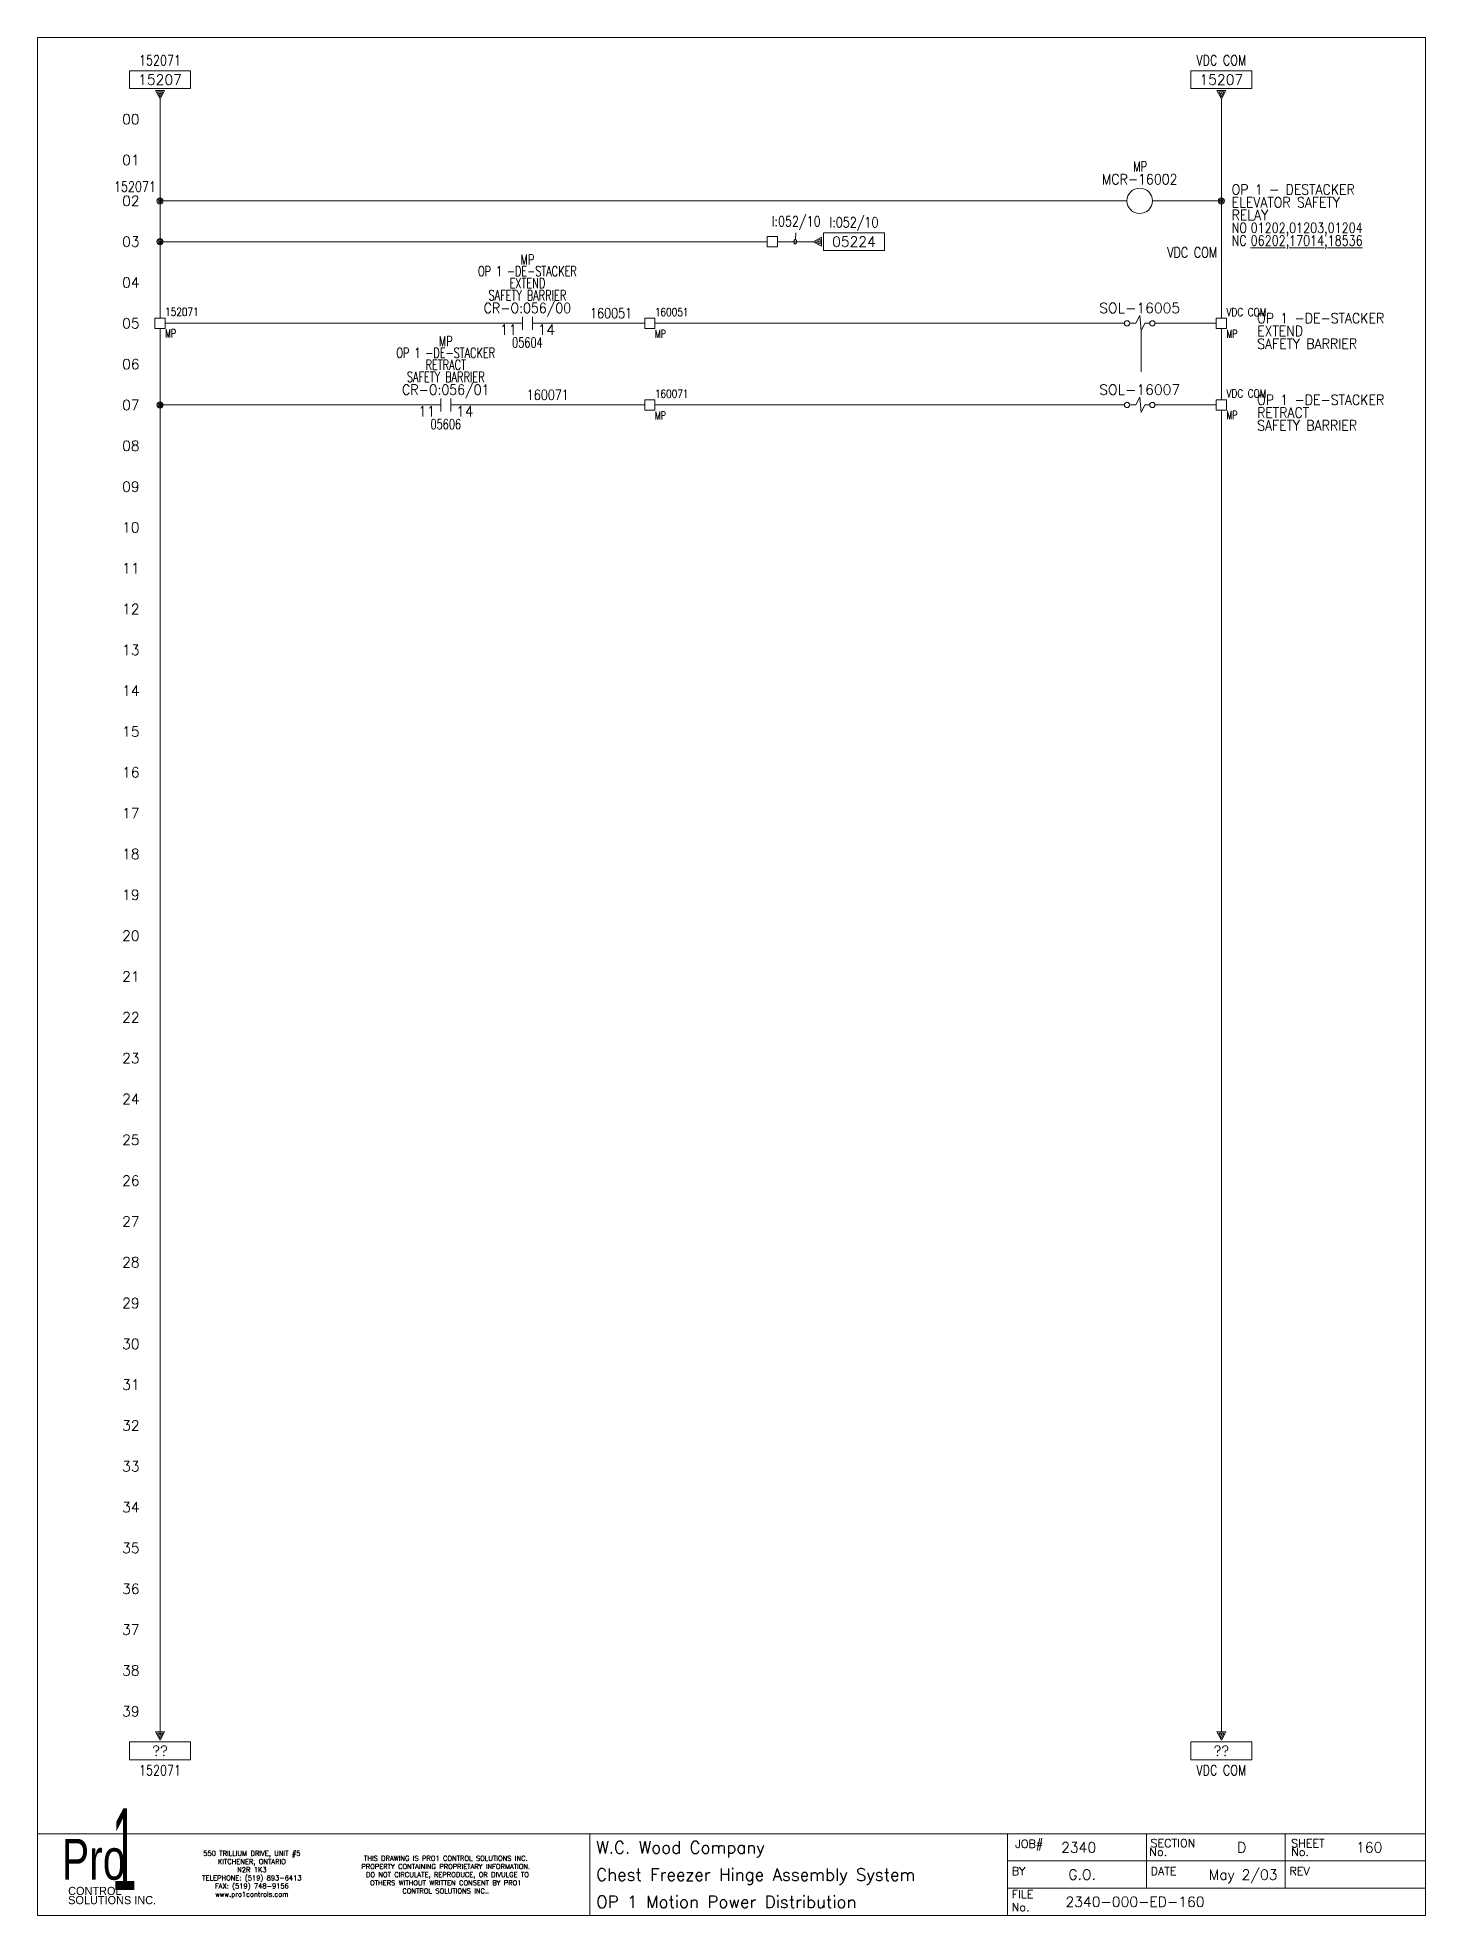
# Model space of a CAD drawing. Header units: inches. Extents: x 0 to 17, y 0 to 23.
import ezdxf
from ezdxf.enums import TextEntityAlignment as Align

# ---------------------------------------------------------------- set-up
doc = ezdxf.new("R2010")
doc.units = ezdxf.units.IN
doc.header["$MEASUREMENT"] = 0
doc.linetypes.add('DASHED', pattern=[0.75, 0.5, -0.25])
doc.layers.get('0').update_dxf_attribs({"lineweight": 5})
for name, color, linetype, lineweight in [('BOARDER', 5, 'Continuous', 5), ('DESC', 1, 'Continuous', 5), ('DESCCHILD', 1, 'Continuous', 5), ('LINK', 7, 'DASHED', 5), ('LOC', 252, 'Continuous', 5), ('MISC', 2, 'Continuous', 5), ('SYMS', 7, 'Continuous', 5), ('TAGS', 2, 'Continuous', 5), ('TERMS', 2, 'Continuous', 5), ('Title_Block_Info', 2, 'Continuous', 5), ('WIRENO', 1, 'Continuous', 5), ('WIRES', 7, 'Continuous', 5), ('XREF', 1, 'Continuous', 5), ('XREFCHILD', 1, 'Continuous', 5)]:
    doc.layers.add(name, color=color, linetype=linetype, lineweight=lineweight)
doc.layers.add('WIRENO_DEST', color=1, linetype='Continuous')
doc.styles.add('SIVAN', font='sivan.TTF', dxfattribs={"height": 1})
doc.styles.add('STACCO', font='STAC222N.TTF', dxfattribs={"height": 1})
doc.styles.get("Standard").update_dxf_attribs({"font": 'romans.shx'})
doc.styles.add('WD', font='romans.shx')

# ---------------------------------------------------------------- blocks, each defined once
blk = doc.blocks.new('WD_MLRH')
at = {"color": 2, "style": 'WD'}
blk.add_attdef('RUNGFIRST', text='', height=0.125, dxfattribs=at).set_placement((-0.25, 0), align=Align.MIDDLE_RIGHT)
at = {"style": 'WD', "flags": 1}
for tag, p in [('RUNGHORV', (-0.25, -0.127)), ('RUNGDIST', (-0.25, -0.2)), ('RUNGCNT', (-0.25, -0.237)), ('RUNGINC', (-0.25, -0.163)), ('WIRE-START', (-0.25, -0.356)), ('WIRE-GSUF', (-0.25, -0.396)), ('PH3SPACE', (-0.25, -0.437)), ('WIREMODE', (-0.25, -0.281)), ('WIREFMT', (-0.25, -0.321))]:
    blk.add_attdef(tag, text='', height=0.025, dxfattribs=at).set_placement(p, align=Align.RIGHT)
blk = doc.blocks.new('TB_P')
at = {"color": 5}
blk.add_line((6.764, 0), (6.764, 1), dxfattribs=at)
at = {"color": 5, "linetype": 'Continuous'}
blk.add_line((15.283, 1), (15.283, 0.667), dxfattribs=at)
blk.add_lwpolyline([(0, 0), (17, 0), (17, 23), (0, 23)], close=True, dxfattribs=at)
at = {"layer": 'BOARDER', "linetype": 'Continuous'}
for p, q in [((0, 1), (17, 1)), ((0, 1), (0, 0)), ((11.882, 1), (11.882, 0.667)), ((11.882, 1), (11.882, 0)), ((11.882, 1), (11.882, 0)), ((11.882, 1), (11.882, 0)), ((13.583, 1), (13.583, 0.667)), ((11.882, 0.667), (17, 0.667)), ((13.583, 0.667), (13.583, 0.333)), ((15.283, 0.667), (15.283, 0.333)), ((11.882, 0.333), (17, 0.333))]:
    blk.add_line(p, q, dxfattribs=at)
at = {"color": 5, "char_height": 0.06, "attachment_point": 5, "style": 'WD'}
for s, insert, width in [('550 TRILLIUM DRIVE, UNIT #5\\PKITCHENER, ONTARIO\\PN2R 1K3\\PTELEPHONE: (519) 893-6413\\PFAX: (519) 748-9156\\Pwww.pro1controls.com', (2.625, 0.5), 1.804), ('THIS DRAWING IS PRO1 CONTROL SOLUTIONS INC. PROPERTY CONTAINING PROPRIETARY INFORMATION.  DO NOT CIRCULATE, REPRODUCE, OR DIVULGE TO OTHERS WITHOUT WRITTEN CONSENT BY PRO1 CONTROL SOLUTIONS INC..', (5, 0.5), 2.264)]:
    blk.add_mtext(s, dxfattribs=dict(at, insert=insert, width=width))
at = {"color": 2, "linetype": 'Continuous', "style": 'WD', "flags": 1}
for tag, p in [('REV1_NO', (1.734, 3.29)), ('REV1_BY', (7.303, 3.29)), ('REV1_DATE', (9.562, 3.29)), ('REV2_NO', (1.734, 3.04)), ('REV2_BY', (7.303, 3.04)), ('REV2_DATE', (9.562, 3.04)), ('REV3_NO', (1.734, 2.79)), ('REV3_BY', (7.303, 2.79)), ('REV3_DATE', (9.562, 2.79)), ('REV4_NO', (1.734, 2.54)), ('REV4_BY', (7.303, 2.54)), ('REV4_DATE', (9.562, 2.54)), ('REV5_NO', (1.734, 2.29)), ('REV5_BY', (7.303, 2.29)), ('REV5_DATE', (9.562, 2.29)), ('REV6_NO', (1.734, 2.04)), ('REV6_BY', (7.303, 2.04)), ('REV6_DATE', (9.562, 2.04)), ('REV7_NO', (1.734, 1.79)), ('REV7_BY', (7.303, 1.79)), ('REV7_DATE', (9.562, 1.79)), ('REV8_NO', (1.734, 1.54)), ('REV8_BY', (7.303, 1.54)), ('REV8_DATE', (9.562, 1.54)), ('REV9_NO', (1.734, 1.29)), ('REV9_BY', (7.303, 1.29)), ('REV9_DATE', (9.562, 1.29))]:
    blk.add_attdef(tag, text='', height=0.15, dxfattribs=at).set_placement(p, align=Align.MIDDLE_CENTER)
for tag, p in [('REV1_CHANGE', (2.292, 3.29)), ('REV2_CHANGE', (2.292, 3.04)), ('REV3_CHANGE', (2.292, 2.79)), ('REV4_CHANGE', (2.292, 2.54)), ('REV5_CHANGE', (2.292, 2.29)), ('REV6_CHANGE', (2.292, 2.04)), ('REV7_CHANGE', (2.292, 1.79)), ('REV8_CHANGE', (2.292, 1.54)), ('REV9_CHANGE', (2.292, 1.29))]:
    blk.add_attdef(tag, text='', height=0.15, dxfattribs=at).set_placement(p, align=Align.MIDDLE_LEFT)
at = {"layer": 'BOARDER', "lineweight": 0}
for s, height, style, width, p in [('1', 1, 'SIVAN', 0.4, (1.062, 0.812)), ('Pro', 0.5, 'STACCO', 0.75, (0.688, 0.688))]:
    blk.add_text(s, height=height, dxfattribs=dict(at, style=style, width=width)).set_placement(p, align=Align.MIDDLE_CENTER)
at = {"layer": 'BOARDER', "linetype": 'Continuous', "style": 'WD'}
for s, p in [('JOB#', (11.976, 0.827)), ('SECTION', (13.633, 0.835)), ('SHEET', (15.354, 0.834)), ('No.', (13.617, 0.729)), ('No.', (15.354, 0.729)), ('BY', (11.933, 0.493)), ('DATE', (13.634, 0.493)), ('REV', (15.334, 0.493)), ('FILE', (11.932, 0.21)), ('No.', (11.932, 0.052))]:
    blk.add_text(s, height=0.1, dxfattribs=at).set_placement(p)
at = {"layer": 'BOARDER', "lineweight": 0, "style": 'STACCO'}
for s, p in [('SOLUTIONS INC.', (0.375, 0.188)), ('CONTROL', (0.375, 0.3))]:
    blk.add_text(s, height=0.1, dxfattribs=at).set_placement(p, align=Align.MIDDLE_LEFT)
at = {"layer": 'Title_Block_Info', "ltscale": 0.1}
for tag, p in [('CUSTOMER', (6.842, 0.833)), ('JOB DESCRIPTION LINE', (6.842, 0.5)), ('DRAWING DESCRIPTION', (6.842, 0.167))]:
    blk.add_attdef(tag, text='', height=0.15, dxfattribs=at).set_placement(p, align=Align.MIDDLE_LEFT)
at = {"layer": 'Title_Block_Info', "ltscale": 0.1, "style": 'WD'}
for tag, p in [('JOB #', (12.752, 0.833)), ('SEC. NO.', (14.75, 0.833)), ('SHT. NO.', (16.312, 0.833)), ('NAME', (12.795, 0.5)), ('REV', (16.194, 0.5))]:
    blk.add_attdef(tag, text='', height=0.125, dxfattribs=at).set_placement(p, align=Align.MIDDLE_CENTER)
blk.add_attdef('DATE', text='', height=0.125, dxfattribs=at).set_placement((15.188, 0.5), align=Align.MIDDLE_RIGHT)
blk.add_attdef('FILE NUMBER', text='', height=0.125, dxfattribs=at).set_placement((12.591, 0.167), align=Align.MIDDLE_LEFT)
blk = doc.blocks.new('HA2D2')
for p, q in [((0.375, 0.344), (-0.375, 0.344)), ((-0.375, 0.344), (-0.375, 0.125)), ((0.375, 0.125), (0.375, 0.344)), ((-0.375, 0.125), (0.375, 0.125)), ((0.055, 0.102), (-0.055, 0.102)), ((-0.055, 0.102), (0, 0)), ((0, 0.023), (-0.031, 0.086)), ((-0.031, 0.086), (0.031, 0.086)), ((0, 0.055), (-0.008, 0.07)), ((-0.008, 0.07), (0.008, 0.07)), ((0, 0), (0.055, 0.102)), ((0.031, 0.086), (0, 0.023)), ((0.008, 0.07), (0, 0.055))]:
    blk.add_line(p, q)
at = {"style": 'WD', "width": 0.8, "flags": 8}
for tag, p in [('DESC1', (0, 0.722)), ('WIRENO', (0, 0.534))]:
    blk.add_attdef(tag, text='', height=0.125, dxfattribs=at).set_placement(p, align=Align.TOP_CENTER)
at = {"style": 'WD'}
blk.add_attdef('XREF', text='', height=0.125, dxfattribs=at).set_placement((0, 0.172), align=Align.CENTER)
at = {"style": 'WD', "flags": 1}
for tag, p in [('X8TERM01', (0, 0)), ('SIGCODE', (0.088, 0.066))]:
    blk.add_attdef(tag, p, '', height=0.01, dxfattribs=at)
blk = doc.blocks.new('HMS1')
blk.add_circle((0, 0), 0.156)
at = {"style": 'WD'}
for tag, width, p in [('INST', 0.7, (0.006, 0.528)), ('LOC', 0.7, (0.006, 0.359)), ('TAG1', 0.9, (0, 0.202))]:
    blk.add_attdef(tag, text='', height=0.125, dxfattribs=dict(at, width=width)).set_placement(p, align=Align.CENTER)
for tag, p in [('X2LINK', (0, 0.5)), ('X8LINK', (0, -0.156))]:
    blk.add_attdef(tag, p, '', height=0.01, dxfattribs=at)
at = {"style": 'WD', "flags": 1}
for tag, p in [('X4TERM01', (-0.156, 0)), ('X1TERM02', (0.156, 0))]:
    blk.add_attdef(tag, p, '', height=0.01, dxfattribs=at)
at = {"linetype": 'Continuous', "style": 'WD', "flags": 9}
blk.add_attdef('ASSYCODE', text='', height=0.01, dxfattribs=at).set_placement((0, 0.113), align=Align.CENTER)
at = {"style": 'WD', "flags": 9}
blk.add_attdef('FAMILY', text='', height=0.01, dxfattribs=at).set_placement((-0.005, 0.17), align=Align.CENTER)
at = {"linetype": 'Continuous', "style": 'WD', "flags": 1}
for tag, p in [('MFG', (0, 0.14)), ('CAT', (0, 0.159))]:
    blk.add_attdef(tag, text='', height=0.01, dxfattribs=at).set_placement(p, align=Align.MIDDLE)
at = {"style": 'WD'}
for tag, p, width in [('DESC1', (1.126, 0.076), 0.9), ('DESC2', (1.126, -0.081), 0.9), ('DESC3', (1.126, -0.237), 0.9), ('XREFNO', (1.359, -0.393), 0.8), ('XREFNC', (1.359, -0.549), 0.8)]:
    blk.add_attdef(tag, p, '', height=0.125, dxfattribs=dict(at, width=width))
at = {"linetype": 'Continuous', "style": 'WD'}
blk.add_attdef('TERM01', text='', height=0.125, dxfattribs=at).set_placement((-0.2, -0.035), align=Align.TOP_RIGHT)
blk.add_attdef('TERM02', text='', height=0.125, dxfattribs=at).set_placement((0.2, -0.035), align=Align.TOP_LEFT)
at = {"style": 'WD', "width": 0.8, "flags": 8}
for tag, p in [('NO', (1.126, -0.393)), ('NC', (1.126, -0.549))]:
    blk.add_attdef(tag, p, '', height=0.125, dxfattribs=at)
blk = doc.blocks.new('HA2D1')
for p, q in [((0, 0), (0.102, 0.055)), ((0.102, -0.055), (0, 0)), ((0.086, 0.031), (0.023, 0)), ((0.023, 0), (0.086, -0.031)), ((0.07, 0.008), (0.055, 0)), ((0.055, 0), (0.07, -0.008)), ((0.07, -0.008), (0.07, 0.008)), ((0.086, -0.031), (0.086, 0.031)), ((0.102, 0.055), (0.102, -0.055)), ((0.125, 0.109), (0.125, -0.109)), ((0.875, 0.109), (0.125, 0.109)), ((0.875, -0.109), (0.875, 0.109)), ((0.125, -0.109), (0.875, -0.109))]:
    blk.add_line(p, q)
at = {"style": 'WD', "width": 0.8, "flags": 8}
for tag, p in [('WIRENO', (0.5, 0.3)), ('DESC1', (0.5, -0.169))]:
    blk.add_attdef(tag, text='', height=0.125, dxfattribs=at).set_placement(p, align=Align.TOP_CENTER)
at = {"style": 'WD', "flags": 1}
for tag, p in [('X4TERM01', (0, 0)), ('SIGCODE', (0.026, 0.066))]:
    blk.add_attdef(tag, p, '', height=0.01, dxfattribs=at)
at = {"style": 'WD'}
blk.add_attdef('XREF', text='', height=0.125, dxfattribs=at).set_placement((0.5, -0.063), align=Align.CENTER)
blk = doc.blocks.new('WD_WNH')
at = {"linetype": 'Continuous', "style": 'WD', "width": 0.8}
blk.add_attdef('WIRENO', text='', height=0.125, dxfattribs=at).set_placement((0, 0.0625), align=Align.CENTER)
blk = doc.blocks.new('HT1001')
for p, q in [((-0.062, 0.062), (0.062, 0.062)), ((-0.062, -0.062), (-0.062, 0.062)), ((0.062, 0.062), (0.062, -0.062)), ((0.062, -0.062), (-0.062, -0.062))]:
    blk.add_line(p, q)
at = {"style": 'WD', "width": 0.7}
for tag, p in [('INST', (0.062, 0.42)), ('LOC', (0.062, 0.25))]:
    blk.add_attdef(tag, p, '', height=0.125, dxfattribs=at)
at = {"style": 'WD', "flags": 1}
for tag, p, height in [('X4TERM01', (-0.062, 0), 0.01), ('X4TERMDESC01', (-0.055, -0.023), 0.025), ('X2TERMDESC01', (-0.006, 0.029), 0.025), ('X2TERM01', (0, 0.062), 0.01), ('X1TERMDESC01', (0.039, 0.007), 0.025), ('X1TERM01', (0.062, 0), 0.01), ('X8TERM01', (0, -0.062), 0.01), ('X8TERMDESC01', (0, -0.054), 0.025)]:
    blk.add_attdef(tag, p, '', height=height, dxfattribs=at)
at = {"linetype": 'Continuous', "style": 'WD'}
for tag, p, height, width, flags in [('TERM01', (0.062, 0.094), 0.125, 0.8, 8), ('TAGSTRIP', (0.05, -0.229), 0.125, 0.9, 8), ('CAT', (0.213, -0.406), 0.109, 0.8, 1)]:
    blk.add_attdef(tag, p, '', height=height, dxfattribs=dict(at, width=width, flags=flags))
at = {"linetype": 'Continuous', "style": 'WD', "width": 0.8, "flags": 1}
blk.add_attdef('MFG', text='', height=0.109, dxfattribs=at).set_placement((0.088, -0.406), align=Align.RIGHT)
at = {"style": 'WD', "width": 0.7, "flags": 1}
blk.add_attdef('ASSYCODE', (0.062, -0.281), '', height=0.01, dxfattribs=at)
blk = doc.blocks.new('WDDOT')
for radius in [0.0375, 0.0234, 0.0116]:
    blk.add_circle((0, 0), radius)
blk = doc.blocks.new('WD_WNV')
at = {"linetype": 'Continuous', "style": 'WD', "width": 0.8}
blk.add_attdef('WIRENO', text='', height=0.125, dxfattribs=at).set_placement((-0.05, 0), align=Align.MIDDLE_RIGHT)
blk = doc.blocks.new('HCR21')
at = {"linetype": 'Continuous'}
for p, q in [((-0.062, 0.08), (-0.062, -0.08)), ((0.062, 0.08), (0.062, -0.08))]:
    blk.add_line(p, q, dxfattribs=at)
at = {"style": 'WD'}
for tag, width, p in [('DESC1', 0.7, (0, 0.576)), ('LOC', 0.7, (0, 0.719)), ('DESC2', 0.7, (0, 0.429)), ('TAG2', 0.9, (0, 0.125)), ('DESC3', 0.7, (0, 0.281)), ('XREF', 0.7, (0, -0.297)), ('INST', 0.7, (0, -0.438))]:
    blk.add_attdef(tag, text='', height=0.125, dxfattribs=dict(at, width=width)).set_placement(p, align=Align.CENTER)
for tag, p, flags in [('X4TERM01', (-0.062, 0), 1), ('X1TERM02', (0.062, 0), 1), ('FAMILY', (0.097, 0.053), 9), ('CONTACT', (0.097, 0.036), 1)]:
    blk.add_attdef(tag, p, '', height=0.01, dxfattribs=dict(at, flags=flags))
for tag, p in [('X2LINK', (0, 0.125)), ('X8LINK', (0, -0.125))]:
    blk.add_attdef(tag, p, '', height=0.01, dxfattribs=at)
at = {"linetype": 'Continuous', "style": 'WD', "flags": 8}
blk.add_attdef('TERM01', text='', height=0.125, dxfattribs=at).set_placement((-0.125, -0.016), align=Align.TOP_RIGHT)
blk.add_attdef('TERM02', text='', height=0.125, dxfattribs=at).set_placement((0.125, -0.016), align=Align.TOP_LEFT)
blk = doc.blocks.new('HSV1')
for p, q in [((-0.123, 0), (-0.047, 0)), ((-0.047, 0), (0, 0.094)), ((0, 0.094), (0.016, -0.094)), ((0.016, -0.094), (0.062, 0)), ((0.062, 0), (0.123, 0))]:
    blk.add_line(p, q)
for centre in [(-0.155, 0), (0.155, 0)]:
    blk.add_circle(centre, 0.0322)
at = {"style": 'WD', "width": 0.7}
for tag, p in [('INST', (0, 0.451)), ('LOC', (0, 0.281))]:
    blk.add_attdef(tag, text='', height=0.125, dxfattribs=at).set_placement(p, align=Align.CENTER)
at = {"style": 'WD'}
blk.add_attdef('TAG1', text='', height=0.125, dxfattribs=at).set_placement((0, 0.125), align=Align.CENTER)
for tag, p in [('X2LINK', (0.016, 0.251)), ('X8LINK', (0.016, -0.094))]:
    blk.add_attdef(tag, p, '', height=0.01, dxfattribs=at)
for tag, p, flags in [('X4TERM01', (-0.188, 0), 1), ('FAMILY', (0.129, 0.108), 9), ('X1TERM02', (0.188, 0), 1)]:
    blk.add_attdef(tag, p, '', height=0.01, dxfattribs=dict(at, flags=flags))
at = {"linetype": 'Continuous', "style": 'WD', "flags": 9}
for tag, p in [('ASSYCODE', (0.156, 0.047)), ('MFG', (0.156, 0.067)), ('CAT', (0.156, 0.087))]:
    blk.add_attdef(tag, text='', height=0.01, dxfattribs=at).set_placement(p, align=Align.CENTER)
at = {"style": 'WD'}
for tag, p, width in [('DESC1', (1.438, 0), 0.9), ('DESC2', (1.438, -0.156), 0.9), ('DESC3', (1.438, -0.313), 0.9), ('XREF', (1.446, -0.473), 0.8), ('WDTAGALT', (1.446, -0.629), 0.8)]:
    blk.add_attdef(tag, p, '', height=0.125, dxfattribs=dict(at, width=width))
at = {"linetype": 'Continuous', "style": 'WD', "flags": 8}
blk.add_attdef('TERM01', text='', height=0.125, dxfattribs=at).set_placement((-0.25, -0.031), align=Align.TOP_RIGHT)
blk.add_attdef('TERM02', text='', height=0.125, dxfattribs=at).set_placement((0.25, -0.031), align=Align.TOP_LEFT)
blk = doc.blocks.new('HA2S4')
for p, q in [((-0.055, 0), (0.055, 0)), ((0, -0.102), (-0.055, 0)), ((0.055, 0), (0, -0.102)), ((0.375, -0.125), (-0.375, -0.125)), ((-0.375, -0.125), (-0.375, -0.344)), ((-0.031, -0.016), (0, -0.078)), ((0.031, -0.016), (-0.031, -0.016)), ((-0.008, -0.031), (0, -0.047)), ((0.008, -0.031), (-0.008, -0.031)), ((0, -0.078), (0.031, -0.016)), ((0, -0.047), (0.008, -0.031)), ((0.375, -0.344), (0.375, -0.125)), ((-0.375, -0.344), (0.375, -0.344))]:
    blk.add_line(p, q)
at = {"style": 'WD', "flags": 1}
for tag, p in [('X2TERM01', (0, 0)), ('SIGCODE', (0.088, -0.059))]:
    blk.add_attdef(tag, p, '', height=0.01, dxfattribs=at)
at = {"style": 'WD'}
blk.add_attdef('XREF', text='', height=0.125, dxfattribs=at).set_placement((0, -0.297), align=Align.CENTER)
at = {"style": 'WD', "width": 0.8, "flags": 8}
for tag, p in [('WIRENO', (0, -0.409)), ('DESC1', (0, -0.597))]:
    blk.add_attdef(tag, text='', height=0.125, dxfattribs=at).set_placement(p, align=Align.TOP_CENTER)
blk = doc.blocks.new('VT0W01')
for p, q in [((-0.062, 0.062), (0.062, 0.062)), ((-0.062, -0.062), (-0.062, 0.062)), ((0.062, 0.062), (0.062, -0.062)), ((0.062, -0.062), (-0.062, -0.062))]:
    blk.add_line(p, q)
at = {"style": 'WD', "width": 0.7}
for tag, p in [('INST', (0.062, 0.208)), ('LOC', (0.062, -0.173))]:
    blk.add_attdef(tag, p, '', height=0.1, dxfattribs=at)
at = {"style": 'WD', "flags": 1}
for tag, p, height in [('X4TERM01', (-0.062, 0), 0.01), ('X4TERMDESC01', (-0.055, -0.023), 0.025), ('X2TERMDESC01', (-0.006, 0.029), 0.025), ('X2TERM01', (0, 0.062), 0.01), ('X1TERMDESC01', (0.039, -0.003), 0.025), ('X1TERM01', (0.062, 0), 0.01), ('X8TERM01', (0, -0.062), 0.01), ('X8TERMDESC01', (0, -0.054), 0.025)]:
    blk.add_attdef(tag, p, '', height=height, dxfattribs=at)
at = {"linetype": 'Continuous', "style": 'WD'}
for tag, p, width, flags in [('WIRENO', (0.062, 0.091), 0.8, 8), ('TAGSTRIP', (0.05, -0.282), 0.9, 8), ('CAT', (0.213, -0.406), 0.8, 1)]:
    blk.add_attdef(tag, p, '', height=0.1, dxfattribs=dict(at, width=width, flags=flags))
at = {"linetype": 'Continuous', "style": 'WD', "width": 0.8, "flags": 1}
blk.add_attdef('MFG', text='', height=0.1, dxfattribs=at).set_placement((0.088, -0.406), align=Align.RIGHT)
at = {"style": 'WD', "width": 0.7, "flags": 1}
blk.add_attdef('ASSYCODE', (0.062, -0.281), '', height=0.01, dxfattribs=at)
blk = doc.blocks.new('HT0W01')
for p, q in [((-0.062, 0.062), (0.062, 0.062)), ((-0.062, -0.062), (-0.062, 0.062)), ((0.062, 0.062), (0.062, -0.062)), ((0.062, -0.062), (-0.062, -0.062))]:
    blk.add_line(p, q)
at = {"style": 'WD', "width": 0.7}
for tag, p in [('INST', (0.062, 0.214)), ('LOC', (0.062, -0.178))]:
    blk.add_attdef(tag, p, '', height=0.1, dxfattribs=at)
at = {"style": 'WD', "flags": 1}
for tag, p, height in [('X4TERM01', (-0.062, 0), 0.01), ('X4TERMDESC01', (-0.055, -0.023), 0.025), ('X2TERMDESC01', (-0.006, 0.029), 0.025), ('X2TERM01', (0, 0.062), 0.01), ('X1TERMDESC01', (0.039, 0.007), 0.025), ('X1TERM01', (0.062, 0), 0.01), ('X8TERM01', (0, -0.062), 0.01), ('X8TERMDESC01', (0, -0.054), 0.025)]:
    blk.add_attdef(tag, p, '', height=height, dxfattribs=at)
at = {"linetype": 'Continuous', "style": 'WD'}
for tag, p, width, flags in [('WIRENO', (0.062, 0.087), 0.8, 8), ('TAGSTRIP', (0.05, -0.297), 0.9, 8), ('CAT', (0.213, -0.406), 0.8, 1)]:
    blk.add_attdef(tag, p, '', height=0.1, dxfattribs=dict(at, width=width, flags=flags))
at = {"linetype": 'Continuous', "style": 'WD', "width": 0.8, "flags": 1}
blk.add_attdef('MFG', text='', height=0.1, dxfattribs=at).set_placement((0.088, -0.406), align=Align.RIGHT)
at = {"style": 'WD', "width": 0.7, "flags": 1}
blk.add_attdef('ASSYCODE', (0.062, -0.281), '', height=0.01, dxfattribs=at)

msp = doc.modelspace()

# ---------------------------------------------------------------- linework, layer by layer
at = {"layer": 'LINK'}
msp.add_lwpolyline([(13.516, 19.406), (13.516, 18.751)], dxfattribs=at)
at = {"layer": 'WIRENO'}
msp.add_lwpolyline([(9.289, 20.608), (9.283, 20.531), (9.266, 20.517), (9.264, 20.486), (9.278, 20.469), (9.295, 20.484), (9.297, 20.514), (9.29, 20.523)], dxfattribs=at)
at = {"layer": 'WIRES'}
for p, q in [((1.5, 22.25), (1.5, 19.562)), ((14.5, 22.25), (14.5, 19.562)), ((1.5, 21), (13.344, 21)), ((13.656, 21), (14.5, 21)), ((1.5, 20.5), (8.937, 20.5)), ((9.062, 20.5), (9.5, 20.5)), ((1.5, 19.438), (1.5, 2.25)), ((1.562, 19.5), (5.938, 19.5)), ((6.062, 19.5), (7.438, 19.5)), ((7.562, 19.5), (13.312, 19.5)), ((13.688, 19.5), (14.438, 19.5)), ((14.5, 19.438), (14.5, 18.562)), ((1.5, 18.5), (4.938, 18.5)), ((5.062, 18.5), (7.438, 18.5)), ((7.562, 18.5), (13.312, 18.5)), ((13.688, 18.5), (14.438, 18.5)), ((14.5, 18.438), (14.5, 2.25))]:
    msp.add_line(p, q, dxfattribs=at)

# ---------------------------------------------------------------- block references
ref = msp.add_blockref('TB_P', (0, 0))
ref.add_attrib('CUSTOMER', 'W.C. Wood Company', dxfattribs={"layer": 'MISC', "ltscale": 0.1, "height": 0.15}).set_placement((6.842, 0.833), align=Align.MIDDLE_LEFT)
ref.add_attrib('JOB DESCRIPTION LINE', 'Chest Freezer Hinge Assembly System', dxfattribs={"layer": 'MISC', "ltscale": 0.1, "height": 0.15}).set_placement((6.842, 0.5), align=Align.MIDDLE_LEFT)
ref.add_attrib('DRAWING DESCRIPTION', 'OP 1 Motion Power Distribution', dxfattribs={"layer": 'MISC', "ltscale": 0.1, "height": 0.15}).set_placement((6.842, 0.167), align=Align.MIDDLE_LEFT)
ref.add_attrib('JOB #', '2340', dxfattribs={"layer": 'MISC', "ltscale": 0.1, "height": 0.125, "style": 'WD'}).set_placement((12.752, 0.833), align=Align.MIDDLE_CENTER)
ref.add_attrib('SEC. NO.', 'D', dxfattribs={"layer": 'MISC', "ltscale": 0.1, "height": 0.125, "style": 'WD'}).set_placement((14.75, 0.833), align=Align.MIDDLE_CENTER)
ref.add_attrib('SHT. NO.', '160', dxfattribs={"layer": 'MISC', "ltscale": 0.1, "height": 0.125, "style": 'WD'}).set_placement((16.312, 0.833), align=Align.MIDDLE_CENTER)
ref.add_attrib('FILE NUMBER', '2340-000-ED-160', dxfattribs={"layer": 'MISC', "ltscale": 0.1, "height": 0.125, "style": 'WD'}).set_placement((12.591, 0.167), align=Align.MIDDLE_LEFT)
ref.add_attrib('NAME', 'G.O.', dxfattribs={"layer": 'MISC', "ltscale": 0.1, "height": 0.125, "style": 'WD'}).set_placement((12.795, 0.5), align=Align.MIDDLE_CENTER)
ref.add_attrib('DATE', 'May 2/03', dxfattribs={"layer": 'MISC', "ltscale": 0.1, "height": 0.125, "style": 'WD'}).set_placement((15.188, 0.5), align=Align.MIDDLE_RIGHT)
at = {"layer": 'SYMS'}
ref = msp.add_blockref('HA2D2', (1.5, 22.25), dxfattribs=at)
ref.add_attrib('XREF', '15207', dxfattribs={"layer": 'XREF', "height": 0.125, "style": 'WD'}).set_placement((1.5, 22.422), align=Align.CENTER)
ref.add_attrib('WIRENO', '152071', dxfattribs={"layer": 'WIRENO_DEST', "height": 0.125, "style": 'WD', "width": 0.8, "flags": 8}).set_placement((1.5, 22.784), align=Align.TOP_CENTER)
ref = msp.add_blockref('HA2D2', (14.5, 22.25), dxfattribs=at)
ref.add_attrib('XREF', '15207', dxfattribs={"layer": 'XREF', "height": 0.125, "style": 'WD'}).set_placement((14.5, 22.422), align=Align.CENTER)
ref.add_attrib('WIRENO', 'VDC COM', dxfattribs={"layer": 'WIRENO_DEST', "height": 0.125, "style": 'WD', "width": 0.8, "flags": 8}).set_placement((14.5, 22.784), align=Align.TOP_CENTER)
msp.add_blockref('WD_MLRH', (1.5, 22), dxfattribs=at).add_auto_attribs({'RUNGFIRST': '00'})
ref = msp.add_blockref('HMS1', (13.5, 21), dxfattribs=at)
ref.add_attrib('TAG1', 'MCR-16002', dxfattribs={"layer": 'TAGS', "height": 0.125, "style": 'WD', "width": 0.9}).set_placement((13.5, 21.202), align=Align.CENTER)
ref.add_attrib('DESC1', 'OP 1 - DESTACKER', (14.626, 21.076), dxfattribs={"layer": 'DESC', "height": 0.125, "style": 'WD', "width": 0.9})
ref.add_attrib('DESC2', 'ELEVATOR SAFETY', (14.626, 20.919), dxfattribs={"layer": 'DESC', "height": 0.125, "style": 'WD', "width": 0.9})
ref.add_attrib('XREFNO', '01202,01203,01204', (14.859, 20.607), dxfattribs={"layer": 'XREF', "height": 0.125, "style": 'WD', "width": 0.8})
ref.add_attrib('XREFNC', '%%u06202%%u,%%u17014%%u,%%u18536%%u', (14.859, 20.451), dxfattribs={"layer": 'XREF', "height": 0.125, "style": 'WD', "width": 0.8})
ref.add_attrib('NO', 'NO', (14.626, 20.607), dxfattribs={"layer": 'MISC', "height": 0.125, "style": 'WD', "width": 0.8, "flags": 8})
ref.add_attrib('NC', 'NC', (14.626, 20.451), dxfattribs={"layer": 'MISC', "height": 0.125, "style": 'WD', "width": 0.8, "flags": 8})
ref.add_attrib('LOC', 'MP', dxfattribs={"layer": 'LOC', "height": 0.125, "style": 'WD', "width": 0.7}).set_placement((13.506, 21.359), align=Align.CENTER)
ref.add_attrib('DESC3', 'RELAY', (14.626, 20.763), dxfattribs={"layer": 'DESC', "height": 0.125, "style": 'WD', "width": 0.9})
for name, p in [('WDDOT', (1.5, 21)), ('WDDOT', (14.5, 21)), ('WDDOT', (1.5, 20.5)), ('HT1001', (9, 20.5)), ('WDDOT', (1.5, 18.5))]:
    msp.add_blockref(name, p, dxfattribs=at)
ref = msp.add_blockref('HA2D1', (9.5, 20.5), dxfattribs=at)
ref.add_attrib('XREF', '05224', dxfattribs={"layer": 'XREF', "height": 0.125, "style": 'WD'}).set_placement((10, 20.438), align=Align.CENTER)
ref.add_attrib('WIRENO', 'I:052/10', dxfattribs={"layer": 'WIRENO_DEST', "height": 0.125, "style": 'WD', "width": 0.8, "flags": 8}).set_placement((10, 20.8), align=Align.TOP_CENTER)
ref = msp.add_blockref('HCR21', (6, 19.5), dxfattribs=at)
ref.add_attrib('TAG2', 'CR-O:056/00', dxfattribs={"layer": 'TAGS', "height": 0.125, "style": 'WD', "width": 0.9}).set_placement((6, 19.625), align=Align.CENTER)
ref.add_attrib('DESC1', 'OP 1 -DE-STACKER', dxfattribs={"layer": 'DESCCHILD', "height": 0.125, "style": 'WD', "width": 0.7}).set_placement((6, 20.076), align=Align.CENTER)
ref.add_attrib('DESC2', 'EXTEND', dxfattribs={"layer": 'DESCCHILD', "height": 0.125, "style": 'WD', "width": 0.7}).set_placement((6, 19.929), align=Align.CENTER)
ref.add_attrib('XREF', '05604', dxfattribs={"layer": 'XREFCHILD', "height": 0.125, "style": 'WD', "width": 0.7}).set_placement((6, 19.203), align=Align.CENTER)
ref.add_attrib('TERM01', '11', dxfattribs={"layer": 'TERMS', "linetype": 'Continuous', "height": 0.125, "style": 'WD', "flags": 8}).set_placement((5.875, 19.484), align=Align.TOP_RIGHT)
ref.add_attrib('TERM02', '14', dxfattribs={"layer": 'TERMS', "linetype": 'Continuous', "height": 0.125, "style": 'WD', "flags": 8}).set_placement((6.125, 19.484), align=Align.TOP_LEFT)
ref.add_attrib('LOC', 'MP', dxfattribs={"layer": 'LOC', "height": 0.125, "style": 'WD', "width": 0.7}).set_placement((6, 20.219), align=Align.CENTER)
ref.add_attrib('DESC3', 'SAFETY BARRIER', dxfattribs={"layer": 'DESCCHILD', "height": 0.125, "style": 'WD', "width": 0.7}).set_placement((6, 19.781), align=Align.CENTER)
ref = msp.add_blockref('VT0W01', (1.5, 19.5), dxfattribs=at)
ref.add_attrib('WIRENO', '152071', (1.562, 19.591), dxfattribs={"layer": 'WIRENO', "linetype": 'Continuous', "height": 0.1, "style": 'WD', "width": 0.8, "flags": 8})
ref.add_attrib('LOC', 'MP', (1.562, 19.327), dxfattribs={"layer": 'LOC', "height": 0.1, "style": 'WD', "width": 0.7})
ref = msp.add_blockref('HT0W01', (7.5, 19.5), dxfattribs=at)
ref.add_attrib('WIRENO', '160051', (7.562, 19.587), dxfattribs={"layer": 'WIRENO', "linetype": 'Continuous', "height": 0.1, "style": 'WD', "width": 0.8, "flags": 8})
ref.add_attrib('LOC', 'MP', (7.562, 19.322), dxfattribs={"layer": 'LOC', "height": 0.1, "style": 'WD', "width": 0.7})
ref = msp.add_blockref('HSV1', (13.5, 19.5), dxfattribs=at)
ref.add_attrib('DESC1', 'OP 1 -DE-STACKER', (14.938, 19.5), dxfattribs={"layer": 'DESC', "height": 0.125, "style": 'WD', "width": 0.9})
ref.add_attrib('DESC2', 'EXTEND', (14.938, 19.344), dxfattribs={"layer": 'DESC', "height": 0.125, "style": 'WD', "width": 0.9})
ref.add_attrib('TAG1', 'SOL-16005', dxfattribs={"layer": 'TAGS', "height": 0.125, "style": 'WD'}).set_placement((13.5, 19.625), align=Align.CENTER)
ref.add_attrib('DESC3', 'SAFETY BARRIER', (14.938, 19.187), dxfattribs={"layer": 'DESC', "height": 0.125, "style": 'WD', "width": 0.9})
ref = msp.add_blockref('HT0W01', (14.5, 19.5), dxfattribs=at)
ref.add_attrib('WIRENO', 'VDC COM', (14.562, 19.587), dxfattribs={"layer": 'WIRENO', "linetype": 'Continuous', "height": 0.1, "style": 'WD', "width": 0.8, "flags": 8})
ref.add_attrib('LOC', 'MP', (14.562, 19.322), dxfattribs={"layer": 'LOC', "height": 0.1, "style": 'WD', "width": 0.7})
ref = msp.add_blockref('HCR21', (5, 18.5), dxfattribs=at)
ref.add_attrib('TAG2', 'CR-O:056/01', dxfattribs={"layer": 'TAGS', "height": 0.125, "style": 'WD', "width": 0.9}).set_placement((5, 18.625), align=Align.CENTER)
ref.add_attrib('DESC1', 'OP 1 -DE-STACKER', dxfattribs={"layer": 'DESCCHILD', "height": 0.125, "style": 'WD', "width": 0.7}).set_placement((5, 19.076), align=Align.CENTER)
ref.add_attrib('DESC2', 'RETRACT', dxfattribs={"layer": 'DESCCHILD', "height": 0.125, "style": 'WD', "width": 0.7}).set_placement((5, 18.929), align=Align.CENTER)
ref.add_attrib('XREF', '05606', dxfattribs={"layer": 'XREFCHILD', "height": 0.125, "style": 'WD', "width": 0.7}).set_placement((5, 18.203), align=Align.CENTER)
ref.add_attrib('TERM01', '11', dxfattribs={"layer": 'TERMS', "linetype": 'Continuous', "height": 0.125, "style": 'WD', "flags": 8}).set_placement((4.875, 18.484), align=Align.TOP_RIGHT)
ref.add_attrib('TERM02', '14', dxfattribs={"layer": 'TERMS', "linetype": 'Continuous', "height": 0.125, "style": 'WD', "flags": 8}).set_placement((5.125, 18.484), align=Align.TOP_LEFT)
ref.add_attrib('LOC', 'MP', dxfattribs={"layer": 'LOC', "height": 0.125, "style": 'WD', "width": 0.7}).set_placement((5, 19.219), align=Align.CENTER)
ref.add_attrib('DESC3', 'SAFETY BARRIER', dxfattribs={"layer": 'DESCCHILD', "height": 0.125, "style": 'WD', "width": 0.7}).set_placement((5, 18.781), align=Align.CENTER)
ref = msp.add_blockref('HT0W01', (7.5, 18.5), dxfattribs=at)
ref.add_attrib('WIRENO', '160071', (7.562, 18.587), dxfattribs={"layer": 'WIRENO', "linetype": 'Continuous', "height": 0.1, "style": 'WD', "width": 0.8, "flags": 8})
ref.add_attrib('LOC', 'MP', (7.562, 18.322), dxfattribs={"layer": 'LOC', "height": 0.1, "style": 'WD', "width": 0.7})
ref = msp.add_blockref('HSV1', (13.5, 18.5), dxfattribs=at)
ref.add_attrib('DESC1', 'OP 1 -DE-STACKER', (14.938, 18.5), dxfattribs={"layer": 'DESC', "height": 0.125, "style": 'WD', "width": 0.9})
ref.add_attrib('DESC2', 'RETRACT', (14.938, 18.344), dxfattribs={"layer": 'DESC', "height": 0.125, "style": 'WD', "width": 0.9})
ref.add_attrib('TAG1', 'SOL-16007', dxfattribs={"layer": 'TAGS', "height": 0.125, "style": 'WD'}).set_placement((13.5, 18.625), align=Align.CENTER)
ref.add_attrib('DESC3', 'SAFETY BARRIER', (14.938, 18.187), dxfattribs={"layer": 'DESC', "height": 0.125, "style": 'WD', "width": 0.9})
ref = msp.add_blockref('VT0W01', (14.5, 18.5), dxfattribs=at)
ref.add_attrib('WIRENO', 'VDC COM', (14.562, 18.591), dxfattribs={"layer": 'WIRENO', "linetype": 'Continuous', "height": 0.1, "style": 'WD', "width": 0.8, "flags": 8})
ref.add_attrib('LOC', 'MP', (14.562, 18.327), dxfattribs={"layer": 'LOC', "height": 0.1, "style": 'WD', "width": 0.7})
ref = msp.add_blockref('HA2S4', (1.5, 2.25), dxfattribs=at)
ref.add_attrib('XREF', '??', dxfattribs={"layer": 'XREF', "height": 0.125, "style": 'WD'}).set_placement((1.5, 1.953), align=Align.CENTER)
ref.add_attrib('WIRENO', '152071', dxfattribs={"layer": 'WIRENO', "height": 0.125, "style": 'WD', "width": 0.8, "flags": 8}).set_placement((1.5, 1.841), align=Align.TOP_CENTER)
ref = msp.add_blockref('HA2S4', (14.5, 2.25), dxfattribs=at)
ref.add_attrib('XREF', '??', dxfattribs={"layer": 'XREF', "height": 0.125, "style": 'WD'}).set_placement((14.5, 1.953), align=Align.CENTER)
ref.add_attrib('WIRENO', 'VDC COM', dxfattribs={"layer": 'WIRENO', "height": 0.125, "style": 'WD', "width": 0.8, "flags": 8}).set_placement((14.5, 1.841), align=Align.TOP_CENTER)
at = {"layer": 'WIRENO'}
ref = msp.add_blockref('WD_WNV', (1.5, 21.175), dxfattribs=at)
ref.add_attrib('WIRENO', '152071', dxfattribs={"linetype": 'Continuous', "height": 0.125, "style": 'WD', "width": 0.8}).set_placement((1.45, 21.175), align=Align.MIDDLE_RIGHT)
ref = msp.add_blockref('WD_WNH', (9.281, 20.5), dxfattribs=at)
ref.add_attrib('WIRENO', 'I:052/10', dxfattribs={"linetype": 'Continuous', "height": 0.125, "style": 'WD', "width": 0.8}).set_placement((9.292, 20.687), align=Align.CENTER)
ref = msp.add_blockref('WD_WNV', (14.5, 20.369), dxfattribs=at)
ref.add_attrib('WIRENO', 'VDC COM', dxfattribs={"linetype": 'Continuous', "height": 0.125, "style": 'WD', "width": 0.8}).set_placement((14.45, 20.369), align=Align.MIDDLE_RIGHT)
ref = msp.add_blockref('WD_WNH', (7.025, 19.5), dxfattribs=at)
ref.add_attrib('WIRENO', '160051', dxfattribs={"linetype": 'Continuous', "height": 0.125, "style": 'WD', "width": 0.8}).set_placement((7.025, 19.562), align=Align.CENTER)
ref = msp.add_blockref('WD_WNH', (6.25, 18.5), dxfattribs=at)
ref.add_attrib('WIRENO', '160071', dxfattribs={"linetype": 'Continuous', "height": 0.125, "style": 'WD', "width": 0.8}).set_placement((6.25, 18.562), align=Align.CENTER)

# ---------------------------------------------------------------- texts
at = {"layer": 'SYMS', "color": 2, "style": 'WD'}
for s, p in [('01', (1.25, 21.5)), ('02', (1.25, 21)), ('03', (1.25, 20.5)), ('04', (1.25, 20)), ('05', (1.25, 19.5)), ('06', (1.25, 19)), ('07', (1.25, 18.5)), ('08', (1.25, 18)), ('09', (1.25, 17.5)), ('10', (1.25, 17)), ('11', (1.25, 16.5)), ('12', (1.25, 16)), ('13', (1.25, 15.5)), ('14', (1.25, 15)), ('15', (1.25, 14.5)), ('16', (1.25, 14)), ('17', (1.25, 13.5)), ('18', (1.25, 13)), ('19', (1.25, 12.5)), ('20', (1.25, 12)), ('21', (1.25, 11.5)), ('22', (1.25, 11)), ('23', (1.25, 10.5)), ('24', (1.25, 10)), ('25', (1.25, 9.5)), ('26', (1.25, 9)), ('27', (1.25, 8.5)), ('28', (1.25, 8)), ('29', (1.25, 7.5)), ('30', (1.25, 7)), ('31', (1.25, 6.5)), ('32', (1.25, 6)), ('33', (1.25, 5.5)), ('34', (1.25, 5)), ('35', (1.25, 4.5)), ('36', (1.25, 4)), ('37', (1.25, 3.5)), ('38', (1.25, 3)), ('39', (1.25, 2.5))]:
    msp.add_text(s, height=0.125, dxfattribs=at).set_placement(p, align=Align.MIDDLE_RIGHT)

doc.saveas('drawing.dxf')
